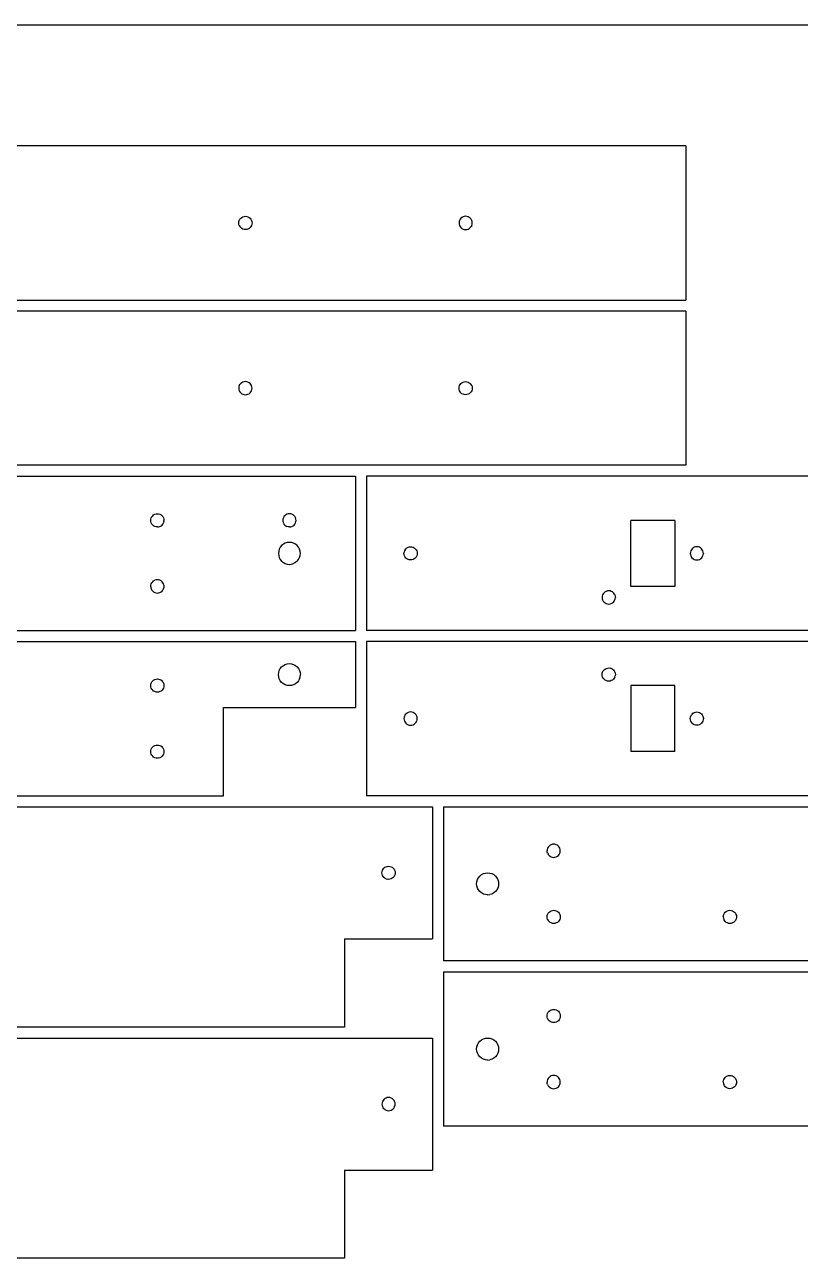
# Model space of a CAD drawing. Extents: x -122 to 122, y -61 to 61.
# Drawn here: x -3.5 to 31.7, y 5 to 61 of the extents above; entities that cross this region are included whole.
import ezdxf

# ---------------------------------------------------------------- set-up
doc = ezdxf.new("R2010")
doc.units = 0

msp = doc.modelspace()

# ---------------------------------------------------------------- linework, layer by layer
for p, q in [((-122, 61), (122, 61)), ((26.5, 55.5), (-33.5, 55.5)), ((26.5, 55.5), (26.5, 48.5)), ((6.206, 52.058), (6.223, 52.115)), ((6.223, 52.115), (6.251, 52.167)), ((6.251, 52.167), (6.288, 52.212)), ((6.288, 52.212), (6.333, 52.249)), ((6.333, 52.249), (6.385, 52.277)), ((6.385, 52.277), (6.441, 52.294)), ((6.441, 52.294), (6.5, 52.3)), ((6.5, 52.3), (6.559, 52.294)), ((6.559, 52.294), (6.615, 52.277)), ((6.615, 52.277), (6.667, 52.249)), ((6.667, 52.249), (6.712, 52.212)), ((6.712, 52.212), (6.749, 52.167)), ((6.749, 52.167), (6.777, 52.115)), ((6.777, 52.115), (6.794, 52.058)), ((16.223, 52.115), (16.206, 52.058)), ((16.251, 52.167), (16.223, 52.115)), ((16.288, 52.212), (16.251, 52.167)), ((16.333, 52.249), (16.288, 52.212)), ((16.385, 52.277), (16.333, 52.249)), ((16.441, 52.294), (16.385, 52.277)), ((16.5, 52.3), (16.441, 52.294)), ((16.559, 52.294), (16.5, 52.3)), ((16.615, 52.277), (16.559, 52.294)), ((16.667, 52.249), (16.615, 52.277)), ((16.712, 52.212), (16.667, 52.249)), ((16.749, 52.167), (16.712, 52.212)), ((16.777, 52.115), (16.749, 52.167)), ((16.794, 52.058), (16.777, 52.115)), ((6.2, 52), (6.206, 52.058)), ((6.206, 51.941), (6.2, 52)), ((6.223, 51.885), (6.206, 51.941)), ((6.223, 51.885), (6.251, 51.833)), ((6.251, 51.833), (6.288, 51.788)), ((6.333, 51.75), (6.288, 51.788)), ((6.385, 51.723), (6.333, 51.75)), ((6.441, 51.706), (6.385, 51.723)), ((6.5, 51.7), (6.441, 51.706)), ((6.559, 51.706), (6.5, 51.7)), ((6.615, 51.723), (6.559, 51.706)), ((6.667, 51.75), (6.615, 51.723)), ((6.712, 51.788), (6.667, 51.75)), ((6.749, 51.833), (6.712, 51.788)), ((6.777, 51.885), (6.749, 51.833)), ((6.794, 51.941), (6.777, 51.885)), ((6.794, 52.058), (6.8, 52)), ((6.8, 52), (6.794, 51.941)), ((16.206, 52.058), (16.2, 52)), ((16.2, 52), (16.206, 51.941)), ((16.206, 51.941), (16.223, 51.885)), ((16.223, 51.885), (16.251, 51.833)), ((16.251, 51.833), (16.288, 51.788)), ((16.288, 51.788), (16.333, 51.75)), ((16.333, 51.75), (16.385, 51.723)), ((16.385, 51.723), (16.441, 51.706)), ((16.441, 51.706), (16.5, 51.7)), ((16.5, 51.7), (16.559, 51.706)), ((16.559, 51.706), (16.615, 51.723)), ((16.615, 51.723), (16.667, 51.75)), ((16.667, 51.75), (16.712, 51.788)), ((16.749, 51.833), (16.712, 51.788)), ((16.777, 51.885), (16.749, 51.833)), ((16.777, 51.885), (16.794, 51.941)), ((16.8, 52), (16.794, 52.058)), ((16.794, 51.941), (16.8, 52)), ((-33.5, 48.5), (26.5, 48.5)), ((26.5, 48), (-33.5, 48)), ((26.5, 48), (26.5, 41)), ((6.206, 44.558), (6.2, 44.5)), ((6.2, 44.5), (6.206, 44.441)), ((6.223, 44.615), (6.206, 44.558)), ((6.206, 44.441), (6.223, 44.385)), ((6.223, 44.615), (6.251, 44.667)), ((6.223, 44.385), (6.251, 44.333)), ((6.251, 44.667), (6.288, 44.712)), ((6.251, 44.333), (6.288, 44.288)), ((6.333, 44.749), (6.288, 44.712)), ((6.288, 44.288), (6.333, 44.25)), ((6.385, 44.777), (6.333, 44.749)), ((6.333, 44.25), (6.385, 44.223)), ((6.441, 44.794), (6.385, 44.777)), ((6.5, 44.8), (6.441, 44.794)), ((6.559, 44.794), (6.5, 44.8)), ((6.615, 44.777), (6.559, 44.794)), ((6.667, 44.749), (6.615, 44.777)), ((6.615, 44.223), (6.667, 44.25)), ((6.712, 44.712), (6.667, 44.749)), ((6.667, 44.25), (6.712, 44.288)), ((6.749, 44.667), (6.712, 44.712)), ((6.712, 44.288), (6.749, 44.333)), ((6.777, 44.615), (6.749, 44.667)), ((6.749, 44.333), (6.777, 44.385)), ((6.794, 44.558), (6.777, 44.615)), ((6.777, 44.385), (6.794, 44.441)), ((6.8, 44.5), (6.794, 44.558)), ((6.794, 44.441), (6.8, 44.5)), ((16.2, 44.5), (16.206, 44.558)), ((16.206, 44.441), (16.2, 44.5)), ((16.206, 44.558), (16.223, 44.615)), ((16.223, 44.385), (16.206, 44.441)), ((16.223, 44.615), (16.251, 44.667)), ((16.251, 44.333), (16.223, 44.385)), ((16.251, 44.667), (16.288, 44.712)), ((16.288, 44.288), (16.251, 44.333)), ((16.288, 44.712), (16.333, 44.749)), ((16.333, 44.25), (16.288, 44.288)), ((16.333, 44.749), (16.385, 44.777)), ((16.385, 44.223), (16.333, 44.25)), ((16.385, 44.777), (16.441, 44.794)), ((16.441, 44.794), (16.5, 44.8)), ((16.5, 44.8), (16.559, 44.794)), ((16.559, 44.794), (16.615, 44.777)), ((16.615, 44.777), (16.667, 44.749)), ((16.667, 44.25), (16.615, 44.223)), ((16.667, 44.749), (16.712, 44.712)), ((16.712, 44.288), (16.667, 44.25)), ((16.749, 44.667), (16.712, 44.712)), ((16.749, 44.333), (16.712, 44.288)), ((16.777, 44.615), (16.749, 44.667)), ((16.777, 44.385), (16.749, 44.333)), ((16.777, 44.615), (16.794, 44.558)), ((16.794, 44.441), (16.777, 44.385)), ((16.794, 44.558), (16.8, 44.5)), ((16.8, 44.5), (16.794, 44.441)), ((6.385, 44.223), (6.441, 44.206)), ((6.441, 44.206), (6.5, 44.2)), ((6.5, 44.2), (6.559, 44.206)), ((6.559, 44.206), (6.615, 44.223)), ((16.441, 44.206), (16.385, 44.223)), ((16.5, 44.2), (16.441, 44.206)), ((16.559, 44.206), (16.5, 44.2)), ((16.615, 44.223), (16.559, 44.206)), ((26.5, 41), (-33.5, 41)), ((-38.5, 40.5), (11.5, 40.5)), ((11.5, 40.5), (11.5, 33.5)), ((12, 40.5), (12, 33.5)), ((92, 40.5), (12, 40.5)), ((2.223, 38.615), (2.251, 38.667)), ((2.251, 38.667), (2.288, 38.712)), ((2.288, 38.712), (2.333, 38.749)), ((2.333, 38.749), (2.385, 38.777)), ((2.385, 38.777), (2.441, 38.794)), ((2.441, 38.794), (2.5, 38.8)), ((2.5, 38.8), (2.559, 38.794)), ((2.559, 38.794), (2.615, 38.777)), ((2.615, 38.777), (2.667, 38.749)), ((2.667, 38.749), (2.712, 38.712)), ((2.712, 38.712), (2.749, 38.667)), ((2.749, 38.667), (2.777, 38.615)), ((8.251, 38.667), (8.223, 38.615)), ((8.288, 38.712), (8.251, 38.667)), ((8.333, 38.749), (8.288, 38.712)), ((8.385, 38.777), (8.333, 38.749)), ((8.441, 38.794), (8.385, 38.777)), ((8.5, 38.8), (8.441, 38.794)), ((8.559, 38.794), (8.5, 38.8)), ((8.615, 38.777), (8.559, 38.794)), ((8.667, 38.749), (8.615, 38.777)), ((8.712, 38.712), (8.667, 38.749)), ((8.749, 38.667), (8.712, 38.712)), ((8.749, 38.667), (8.777, 38.615)), ((2.2, 38.5), (2.206, 38.559)), ((2.206, 38.441), (2.2, 38.5)), ((2.206, 38.559), (2.223, 38.615)), ((2.223, 38.385), (2.206, 38.441)), ((2.251, 38.333), (2.223, 38.385)), ((2.288, 38.288), (2.251, 38.333)), ((2.333, 38.251), (2.288, 38.288)), ((2.385, 38.223), (2.333, 38.251)), ((2.441, 38.206), (2.385, 38.223)), ((2.5, 38.2), (2.441, 38.206)), ((2.5, 38.2), (2.559, 38.206)), ((2.559, 38.206), (2.615, 38.223)), ((2.615, 38.223), (2.667, 38.251)), ((2.667, 38.251), (2.712, 38.288)), ((2.712, 38.288), (2.749, 38.333)), ((2.749, 38.333), (2.777, 38.385)), ((2.777, 38.615), (2.794, 38.559)), ((2.794, 38.441), (2.777, 38.385)), ((2.794, 38.559), (2.8, 38.5)), ((2.794, 38.441), (2.8, 38.5)), ((8.206, 38.559), (8.2, 38.5)), ((8.2, 38.5), (8.206, 38.441)), ((8.223, 38.615), (8.206, 38.559)), ((8.206, 38.441), (8.223, 38.385)), ((8.223, 38.385), (8.251, 38.333)), ((8.251, 38.333), (8.288, 38.288)), ((8.288, 38.288), (8.333, 38.251)), ((8.333, 38.251), (8.385, 38.223)), ((8.441, 38.206), (8.385, 38.223)), ((8.5, 38.2), (8.441, 38.206)), ((8.5, 38.2), (8.559, 38.206)), ((8.559, 38.206), (8.615, 38.223)), ((8.615, 38.223), (8.667, 38.251)), ((8.667, 38.251), (8.712, 38.288)), ((8.712, 38.288), (8.749, 38.333)), ((8.749, 38.333), (8.777, 38.385)), ((8.794, 38.559), (8.777, 38.615)), ((8.777, 38.385), (8.794, 38.441)), ((8.8, 38.5), (8.794, 38.559)), ((8.794, 38.441), (8.8, 38.5)), ((24, 35.5), (24, 38.5)), ((26, 38.5), (24, 38.5)), ((26, 38.5), (26, 35.5)), ((8.01, 37.098), (8, 37)), ((8, 37), (8.01, 36.902)), ((8.038, 37.191), (8.01, 37.098)), ((8.084, 37.278), (8.038, 37.191)), ((8.146, 37.354), (8.084, 37.278)), ((8.222, 37.416), (8.146, 37.354)), ((8.309, 37.462), (8.222, 37.416)), ((8.402, 37.49), (8.309, 37.462)), ((8.5, 37.5), (8.402, 37.49)), ((8.598, 37.49), (8.5, 37.5)), ((8.691, 37.462), (8.598, 37.49)), ((8.778, 37.416), (8.691, 37.462)), ((8.854, 37.354), (8.778, 37.416)), ((8.916, 37.278), (8.854, 37.354)), ((8.962, 37.191), (8.916, 37.278)), ((8.99, 37.098), (8.962, 37.191)), ((9, 37), (8.99, 37.098)), ((8.99, 36.902), (9, 37)), ((13.7, 37), (13.706, 37.059)), ((13.706, 36.942), (13.7, 37)), ((13.723, 37.115), (13.706, 37.059)), ((13.751, 37.167), (13.723, 37.115)), ((13.751, 37.167), (13.788, 37.212)), ((13.788, 37.212), (13.833, 37.25)), ((13.833, 37.25), (13.885, 37.277)), ((13.885, 37.277), (13.941, 37.294)), ((13.941, 37.294), (14, 37.3)), ((14, 37.3), (14.059, 37.294)), ((14.059, 37.294), (14.115, 37.277)), ((14.115, 37.277), (14.167, 37.25)), ((14.167, 37.25), (14.212, 37.212)), ((14.212, 37.212), (14.249, 37.167)), ((14.249, 37.167), (14.277, 37.115)), ((14.277, 37.115), (14.294, 37.059)), ((14.294, 37.059), (14.3, 37)), ((14.3, 37), (14.294, 36.942)), ((26.706, 37.059), (26.7, 37)), ((26.7, 37), (26.706, 36.942)), ((26.723, 37.115), (26.706, 37.059)), ((26.751, 37.167), (26.723, 37.115)), ((26.788, 37.212), (26.751, 37.167)), ((26.833, 37.25), (26.788, 37.212)), ((26.885, 37.277), (26.833, 37.25)), ((26.941, 37.294), (26.885, 37.277)), ((27, 37.3), (26.941, 37.294)), ((27.059, 37.294), (27, 37.3)), ((27.115, 37.277), (27.059, 37.294)), ((27.167, 37.25), (27.115, 37.277)), ((27.212, 37.212), (27.167, 37.25)), ((27.249, 37.167), (27.212, 37.212)), ((27.277, 37.115), (27.249, 37.167)), ((27.294, 37.059), (27.277, 37.115)), ((27.3, 37), (27.294, 37.059)), ((27.294, 36.942), (27.298, 36.983)), ((27.3, 37), (27.298, 36.983)), ((8.01, 36.902), (8.038, 36.809)), ((8.038, 36.809), (8.084, 36.722)), ((8.084, 36.722), (8.146, 36.646)), ((8.146, 36.646), (8.222, 36.584)), ((8.222, 36.584), (8.309, 36.538)), ((8.309, 36.538), (8.402, 36.51)), ((8.402, 36.51), (8.5, 36.5)), ((8.5, 36.5), (8.598, 36.51)), ((8.598, 36.51), (8.691, 36.538)), ((8.778, 36.584), (8.691, 36.538)), ((8.854, 36.646), (8.778, 36.584)), ((8.854, 36.646), (8.916, 36.722)), ((8.916, 36.722), (8.962, 36.809)), ((8.962, 36.809), (8.99, 36.902)), ((13.723, 36.885), (13.706, 36.942)), ((13.751, 36.833), (13.723, 36.885)), ((13.788, 36.788), (13.751, 36.833)), ((13.833, 36.751), (13.788, 36.788)), ((13.885, 36.723), (13.833, 36.751)), ((13.941, 36.706), (13.885, 36.723)), ((14, 36.7), (13.941, 36.706)), ((14.059, 36.706), (14, 36.7)), ((14.115, 36.723), (14.059, 36.706)), ((14.167, 36.751), (14.115, 36.723)), ((14.212, 36.788), (14.167, 36.751)), ((14.249, 36.833), (14.212, 36.788)), ((14.277, 36.885), (14.249, 36.833)), ((14.294, 36.942), (14.277, 36.885)), ((26.706, 36.942), (26.723, 36.885)), ((26.723, 36.885), (26.751, 36.833)), ((26.788, 36.788), (26.751, 36.833)), ((26.833, 36.751), (26.788, 36.788)), ((26.833, 36.751), (26.885, 36.723)), ((26.885, 36.723), (26.941, 36.706)), ((26.941, 36.706), (27, 36.7)), ((27, 36.7), (27.059, 36.706)), ((27.059, 36.706), (27.115, 36.723)), ((27.115, 36.723), (27.167, 36.751)), ((27.167, 36.751), (27.212, 36.788)), ((27.212, 36.788), (27.249, 36.833)), ((27.249, 36.833), (27.277, 36.885)), ((27.277, 36.885), (27.294, 36.942)), ((2.2, 35.5), (2.206, 35.559)), ((2.201, 35.488), (2.2, 35.5)), ((2.201, 35.488), (2.206, 35.441)), ((2.206, 35.559), (2.223, 35.615)), ((2.206, 35.441), (2.223, 35.385)), ((2.223, 35.615), (2.251, 35.667)), ((2.223, 35.385), (2.251, 35.333)), ((2.251, 35.667), (2.288, 35.712)), ((2.251, 35.333), (2.288, 35.288)), ((2.288, 35.712), (2.333, 35.749)), ((2.288, 35.288), (2.333, 35.251)), ((2.333, 35.749), (2.385, 35.777)), ((2.441, 35.794), (2.385, 35.777)), ((2.5, 35.8), (2.441, 35.794)), ((2.559, 35.794), (2.5, 35.8)), ((2.615, 35.777), (2.559, 35.794)), ((2.667, 35.749), (2.615, 35.777)), ((2.712, 35.712), (2.667, 35.749)), ((2.667, 35.251), (2.712, 35.288)), ((2.749, 35.667), (2.712, 35.712)), ((2.712, 35.288), (2.749, 35.333)), ((2.777, 35.615), (2.749, 35.667)), ((2.749, 35.333), (2.777, 35.385)), ((2.794, 35.559), (2.777, 35.615)), ((2.777, 35.385), (2.794, 35.441)), ((2.794, 35.559), (2.8, 35.5)), ((2.8, 35.5), (2.794, 35.441)), ((22.941, 35.294), (22.885, 35.277)), ((23, 35.3), (22.941, 35.294)), ((23.059, 35.294), (23, 35.3)), ((23.115, 35.277), (23.059, 35.294)), ((26, 35.5), (24, 35.5)), ((2.333, 35.251), (2.385, 35.223)), ((2.385, 35.223), (2.441, 35.206)), ((2.441, 35.206), (2.5, 35.2)), ((2.5, 35.2), (2.559, 35.206)), ((2.559, 35.206), (2.615, 35.223)), ((2.615, 35.223), (2.667, 35.251)), ((22.706, 35.059), (22.7, 35)), ((22.7, 35), (22.706, 34.942)), ((22.723, 35.115), (22.706, 35.059)), ((22.706, 34.942), (22.723, 34.885)), ((22.751, 35.167), (22.723, 35.115)), ((22.723, 34.885), (22.751, 34.833)), ((22.788, 35.212), (22.751, 35.167)), ((22.751, 34.833), (22.788, 34.788)), ((22.833, 35.25), (22.788, 35.212)), ((22.788, 34.788), (22.833, 34.751)), ((22.885, 35.277), (22.833, 35.25)), ((22.833, 34.751), (22.885, 34.723)), ((22.885, 34.723), (22.941, 34.706)), ((23.059, 34.706), (23.115, 34.723)), ((23.167, 35.25), (23.115, 35.277)), ((23.115, 34.723), (23.167, 34.751)), ((23.212, 35.212), (23.167, 35.25)), ((23.167, 34.751), (23.212, 34.788)), ((23.249, 35.167), (23.212, 35.212)), ((23.212, 34.788), (23.249, 34.833)), ((23.277, 35.115), (23.249, 35.167)), ((23.249, 34.833), (23.277, 34.885)), ((23.277, 35.115), (23.294, 35.059)), ((23.277, 34.885), (23.294, 34.942)), ((23.294, 35.059), (23.3, 35)), ((23.294, 34.942), (23.3, 35)), ((22.941, 34.706), (23, 34.7)), ((23, 34.7), (23.059, 34.706)), ((-38.5, 33.5), (11.5, 33.5)), ((92, 33.5), (12, 33.5)), ((-38.5, 33), (11.5, 33)), ((11.5, 33), (11.5, 30)), ((92, 33), (12, 33)), ((12, 33), (12, 26)), ((8.222, 31.916), (8.309, 31.962)), ((8.309, 31.962), (8.402, 31.99)), ((8.402, 31.99), (8.5, 32)), ((8.5, 32), (8.598, 31.99)), ((8.598, 31.99), (8.691, 31.962)), ((8.691, 31.962), (8.778, 31.916)), ((8, 31.5), (8.01, 31.598)), ((8.01, 31.402), (8, 31.5)), ((8.01, 31.598), (8.038, 31.691)), ((8.038, 31.309), (8.01, 31.402)), ((8.038, 31.691), (8.084, 31.778)), ((8.084, 31.778), (8.146, 31.854)), ((8.146, 31.854), (8.222, 31.916)), ((8.778, 31.916), (8.854, 31.854)), ((8.854, 31.854), (8.916, 31.778)), ((8.916, 31.778), (8.962, 31.691)), ((8.962, 31.691), (8.99, 31.598)), ((8.962, 31.309), (8.99, 31.402)), ((8.99, 31.598), (9, 31.5)), ((8.99, 31.402), (9, 31.5)), ((22.7, 31.5), (22.706, 31.559)), ((22.706, 31.442), (22.7, 31.5)), ((22.706, 31.559), (22.723, 31.615)), ((22.723, 31.385), (22.706, 31.442)), ((22.723, 31.615), (22.751, 31.667)), ((22.751, 31.333), (22.723, 31.385)), ((22.751, 31.667), (22.788, 31.712)), ((22.788, 31.712), (22.833, 31.75)), ((22.833, 31.75), (22.885, 31.777)), ((22.885, 31.777), (22.941, 31.794)), ((22.941, 31.794), (23, 31.8)), ((23, 31.8), (23.059, 31.794)), ((23.115, 31.777), (23.059, 31.794)), ((23.167, 31.75), (23.115, 31.777)), ((23.167, 31.75), (23.212, 31.712)), ((23.212, 31.712), (23.249, 31.667)), ((23.249, 31.667), (23.277, 31.615)), ((23.277, 31.385), (23.249, 31.333)), ((23.277, 31.615), (23.294, 31.559)), ((23.277, 31.385), (23.294, 31.442)), ((23.294, 31.559), (23.3, 31.5)), ((23.3, 31.5), (23.294, 31.442)), ((2.2, 31), (2.206, 31.058)), ((2.201, 30.988), (2.2, 31)), ((2.206, 30.941), (2.201, 30.988)), ((2.206, 31.058), (2.223, 31.115)), ((2.223, 30.885), (2.206, 30.941)), ((2.223, 31.115), (2.251, 31.167)), ((2.251, 30.833), (2.223, 30.885)), ((2.251, 31.167), (2.288, 31.212)), ((2.288, 30.788), (2.251, 30.833)), ((2.288, 31.212), (2.333, 31.249)), ((2.333, 31.249), (2.385, 31.277)), ((2.385, 31.277), (2.441, 31.294)), ((2.441, 31.294), (2.5, 31.3)), ((2.5, 31.3), (2.559, 31.294)), ((2.559, 31.294), (2.615, 31.277)), ((2.615, 31.277), (2.667, 31.249)), ((2.712, 31.212), (2.667, 31.249)), ((2.749, 31.167), (2.712, 31.212)), ((2.749, 30.833), (2.712, 30.788)), ((2.749, 31.167), (2.777, 31.115)), ((2.777, 30.885), (2.749, 30.833)), ((2.777, 31.115), (2.794, 31.058)), ((2.794, 30.941), (2.777, 30.885)), ((2.794, 31.058), (2.8, 31)), ((2.8, 31), (2.794, 30.941)), ((8.084, 31.222), (8.038, 31.309)), ((8.146, 31.146), (8.084, 31.222)), ((8.222, 31.084), (8.146, 31.146)), ((8.309, 31.038), (8.222, 31.084)), ((8.402, 31.01), (8.309, 31.038)), ((8.5, 31), (8.402, 31.01)), ((8.598, 31.01), (8.5, 31)), ((8.691, 31.038), (8.598, 31.01)), ((8.778, 31.084), (8.691, 31.038)), ((8.854, 31.146), (8.778, 31.084)), ((8.916, 31.222), (8.854, 31.146)), ((8.962, 31.309), (8.916, 31.222)), ((22.788, 31.288), (22.751, 31.333)), ((22.833, 31.251), (22.788, 31.288)), ((22.885, 31.223), (22.833, 31.251)), ((22.941, 31.206), (22.885, 31.223)), ((23, 31.2), (22.941, 31.206)), ((23.059, 31.206), (23, 31.2)), ((23.115, 31.223), (23.059, 31.206)), ((23.167, 31.251), (23.115, 31.223)), ((23.212, 31.288), (23.167, 31.251)), ((23.249, 31.333), (23.212, 31.288)), ((26, 31), (24, 31)), ((24, 31), (24, 28)), ((26, 28), (26, 31)), ((2.333, 30.751), (2.288, 30.788)), ((2.385, 30.723), (2.333, 30.751)), ((2.441, 30.706), (2.385, 30.723)), ((2.5, 30.7), (2.441, 30.706)), ((2.559, 30.706), (2.5, 30.7)), ((2.615, 30.723), (2.559, 30.706)), ((2.667, 30.751), (2.615, 30.723)), ((2.712, 30.788), (2.667, 30.751)), ((5.5, 30), (11.5, 30)), ((5.5, 26), (5.5, 30)), ((13.751, 29.667), (13.788, 29.712)), ((13.788, 29.712), (13.833, 29.749)), ((13.885, 29.777), (13.833, 29.749)), ((13.941, 29.794), (13.885, 29.777)), ((14, 29.8), (13.941, 29.794)), ((14.059, 29.794), (14, 29.8)), ((14.115, 29.777), (14.059, 29.794)), ((14.167, 29.749), (14.115, 29.777)), ((14.212, 29.712), (14.167, 29.749)), ((14.249, 29.667), (14.212, 29.712)), ((26.788, 29.712), (26.751, 29.667)), ((26.833, 29.749), (26.788, 29.712)), ((26.833, 29.749), (26.885, 29.777)), ((26.885, 29.777), (26.941, 29.794)), ((26.941, 29.794), (27, 29.8)), ((27, 29.8), (27.059, 29.794)), ((27.059, 29.794), (27.115, 29.777)), ((27.115, 29.777), (27.167, 29.749)), ((27.167, 29.749), (27.212, 29.712)), ((27.212, 29.712), (27.249, 29.667)), ((13.706, 29.559), (13.7, 29.5)), ((13.7, 29.5), (13.706, 29.442)), ((13.723, 29.615), (13.706, 29.559)), ((13.706, 29.442), (13.723, 29.385)), ((13.751, 29.667), (13.723, 29.615)), ((13.723, 29.385), (13.751, 29.333)), ((13.751, 29.333), (13.788, 29.288)), ((13.788, 29.288), (13.833, 29.251)), ((13.833, 29.251), (13.885, 29.223)), ((13.885, 29.223), (13.941, 29.206)), ((13.941, 29.206), (14, 29.2)), ((14, 29.2), (14.059, 29.206)), ((14.059, 29.206), (14.115, 29.223)), ((14.115, 29.223), (14.167, 29.251)), ((14.167, 29.251), (14.212, 29.288)), ((14.212, 29.288), (14.249, 29.333)), ((14.277, 29.615), (14.249, 29.667)), ((14.249, 29.333), (14.277, 29.385)), ((14.294, 29.559), (14.277, 29.615)), ((14.277, 29.385), (14.294, 29.442)), ((14.3, 29.5), (14.294, 29.559)), ((14.294, 29.442), (14.3, 29.5)), ((26.7, 29.5), (26.706, 29.559)), ((26.706, 29.442), (26.7, 29.5)), ((26.706, 29.559), (26.723, 29.615)), ((26.723, 29.385), (26.706, 29.442)), ((26.723, 29.615), (26.751, 29.667)), ((26.751, 29.333), (26.723, 29.385)), ((26.788, 29.288), (26.751, 29.333)), ((26.833, 29.251), (26.788, 29.288)), ((26.885, 29.223), (26.833, 29.251)), ((26.941, 29.206), (26.885, 29.223)), ((27, 29.2), (26.941, 29.206)), ((27.059, 29.206), (27, 29.2)), ((27.115, 29.223), (27.059, 29.206)), ((27.167, 29.251), (27.115, 29.223)), ((27.212, 29.288), (27.167, 29.251)), ((27.249, 29.333), (27.212, 29.288)), ((27.249, 29.667), (27.277, 29.615)), ((27.277, 29.385), (27.249, 29.333)), ((27.277, 29.615), (27.294, 29.559)), ((27.294, 29.442), (27.277, 29.385)), ((27.294, 29.559), (27.298, 29.518)), ((27.3, 29.5), (27.294, 29.442)), ((27.3, 29.5), (27.298, 29.518)), ((2.2, 28), (2.206, 28.058)), ((2.206, 28.058), (2.223, 28.115)), ((2.223, 28.115), (2.251, 28.167)), ((2.251, 28.167), (2.288, 28.212)), ((2.288, 28.212), (2.333, 28.249)), ((2.333, 28.249), (2.385, 28.277)), ((2.385, 28.277), (2.441, 28.294)), ((2.441, 28.294), (2.5, 28.3)), ((2.5, 28.3), (2.559, 28.294)), ((2.559, 28.294), (2.615, 28.277)), ((2.615, 28.277), (2.667, 28.249)), ((2.712, 28.212), (2.667, 28.249)), ((2.749, 28.167), (2.712, 28.212)), ((2.749, 28.167), (2.777, 28.115)), ((2.777, 28.115), (2.794, 28.058)), ((2.794, 28.058), (2.8, 28)), ((26, 28), (24, 28)), ((2.201, 27.988), (2.2, 28)), ((2.206, 27.941), (2.201, 27.988)), ((2.223, 27.885), (2.206, 27.941)), ((2.251, 27.833), (2.223, 27.885)), ((2.288, 27.788), (2.251, 27.833)), ((2.333, 27.751), (2.288, 27.788)), ((2.385, 27.723), (2.333, 27.751)), ((2.441, 27.706), (2.385, 27.723)), ((2.5, 27.7), (2.441, 27.706)), ((2.559, 27.706), (2.5, 27.7)), ((2.615, 27.723), (2.559, 27.706)), ((2.667, 27.751), (2.615, 27.723)), ((2.712, 27.788), (2.667, 27.751)), ((2.749, 27.833), (2.712, 27.788)), ((2.777, 27.885), (2.749, 27.833)), ((2.794, 27.941), (2.777, 27.885)), ((2.8, 28), (2.794, 27.941)), ((-38.5, 26), (5.5, 26)), ((92, 26), (12, 26)), ((-119, 25.5), (15, 25.5)), ((15, 25.5), (15, 19.5)), ((15.5, 25.5), (59.5, 25.5)), ((15.5, 25.5), (15.5, 18.5)), ((20.206, 23.558), (20.2, 23.5)), ((20.223, 23.615), (20.206, 23.558)), ((20.251, 23.667), (20.223, 23.615)), ((20.288, 23.712), (20.251, 23.667)), ((20.333, 23.749), (20.288, 23.712)), ((20.385, 23.777), (20.333, 23.749)), ((20.441, 23.794), (20.385, 23.777)), ((20.5, 23.8), (20.441, 23.794)), ((20.558, 23.794), (20.5, 23.8)), ((20.615, 23.777), (20.558, 23.794)), ((20.667, 23.749), (20.615, 23.777)), ((20.712, 23.712), (20.667, 23.749)), ((20.749, 23.667), (20.712, 23.712)), ((20.777, 23.615), (20.749, 23.667)), ((20.794, 23.558), (20.777, 23.615)), ((20.8, 23.5), (20.794, 23.558)), ((20.206, 23.441), (20.2, 23.5)), ((20.223, 23.385), (20.206, 23.441)), ((20.223, 23.385), (20.245, 23.344)), ((20.245, 23.344), (20.251, 23.333)), ((20.251, 23.333), (20.288, 23.288)), ((20.288, 23.288), (20.333, 23.251)), ((20.333, 23.251), (20.385, 23.223)), ((20.385, 23.223), (20.441, 23.206)), ((20.441, 23.206), (20.5, 23.2)), ((20.5, 23.2), (20.558, 23.206)), ((20.558, 23.206), (20.615, 23.223)), ((20.615, 23.223), (20.667, 23.251)), ((20.667, 23.251), (20.712, 23.288)), ((20.712, 23.288), (20.749, 23.333)), ((20.749, 23.333), (20.777, 23.385)), ((20.777, 23.385), (20.794, 23.441)), ((20.794, 23.441), (20.799, 23.488)), ((20.799, 23.488), (20.8, 23.5)), ((12.7, 22.5), (12.706, 22.559)), ((12.706, 22.441), (12.7, 22.5)), ((12.706, 22.559), (12.723, 22.615)), ((12.723, 22.385), (12.706, 22.441)), ((12.723, 22.615), (12.75, 22.667)), ((12.75, 22.667), (12.788, 22.712)), ((12.788, 22.712), (12.833, 22.749)), ((12.833, 22.749), (12.885, 22.777)), ((12.885, 22.777), (12.941, 22.794)), ((12.941, 22.794), (13, 22.8)), ((13, 22.8), (13.058, 22.794)), ((13.058, 22.794), (13.115, 22.777)), ((13.115, 22.777), (13.167, 22.749)), ((13.167, 22.749), (13.212, 22.712)), ((13.212, 22.712), (13.249, 22.667)), ((13.249, 22.667), (13.277, 22.615)), ((13.277, 22.615), (13.294, 22.559)), ((13.294, 22.441), (13.277, 22.385)), ((13.294, 22.559), (13.3, 22.5)), ((13.3, 22.5), (13.294, 22.441)), ((17.146, 22.353), (17.222, 22.416)), ((17.222, 22.416), (17.309, 22.462)), ((17.309, 22.462), (17.402, 22.49)), ((17.402, 22.49), (17.5, 22.5)), ((17.5, 22.5), (17.597, 22.49)), ((17.597, 22.49), (17.691, 22.462)), ((17.691, 22.462), (17.778, 22.416)), ((17.778, 22.416), (17.854, 22.353)), ((12.75, 22.333), (12.723, 22.385)), ((12.788, 22.288), (12.75, 22.333)), ((12.833, 22.251), (12.788, 22.288)), ((12.833, 22.251), (12.885, 22.223)), ((12.885, 22.223), (12.941, 22.206)), ((13, 22.2), (12.941, 22.206)), ((13.058, 22.206), (13, 22.2)), ((13.115, 22.223), (13.058, 22.206)), ((13.167, 22.251), (13.115, 22.223)), ((13.212, 22.288), (13.167, 22.251)), ((13.249, 22.333), (13.212, 22.288)), ((13.277, 22.385), (13.249, 22.333)), ((17, 22), (17.01, 22.097)), ((17.01, 21.902), (17, 22)), ((17.01, 22.097), (17.038, 22.191)), ((17.038, 21.809), (17.01, 21.902)), ((17.038, 22.191), (17.084, 22.278)), ((17.084, 22.278), (17.146, 22.353)), ((17.854, 22.353), (17.916, 22.278)), ((17.916, 22.278), (17.923, 22.263)), ((17.923, 22.263), (17.962, 22.191)), ((17.962, 22.191), (17.99, 22.097)), ((17.99, 21.902), (17.962, 21.809)), ((17.99, 22.097), (18, 22)), ((18, 22), (17.99, 21.902)), ((17.084, 21.722), (17.038, 21.809)), ((17.146, 21.646), (17.084, 21.722)), ((17.222, 21.584), (17.146, 21.646)), ((17.309, 21.538), (17.222, 21.584)), ((17.402, 21.51), (17.309, 21.538)), ((17.499, 21.5), (17.402, 21.51)), ((17.5, 21.5), (17.499, 21.5)), ((17.5, 21.5), (17.501, 21.5)), ((17.501, 21.5), (17.597, 21.51)), ((17.691, 21.538), (17.597, 21.51)), ((17.778, 21.584), (17.691, 21.538)), ((17.854, 21.646), (17.778, 21.584)), ((17.916, 21.722), (17.854, 21.646)), ((17.962, 21.809), (17.916, 21.722)), ((20.288, 20.712), (20.333, 20.749)), ((20.333, 20.749), (20.385, 20.777)), ((20.385, 20.777), (20.441, 20.794)), ((20.441, 20.794), (20.5, 20.8)), ((20.5, 20.8), (20.558, 20.794)), ((20.558, 20.794), (20.615, 20.777)), ((20.615, 20.777), (20.667, 20.749)), ((20.667, 20.749), (20.712, 20.712)), ((28.288, 20.712), (28.333, 20.749)), ((28.333, 20.749), (28.385, 20.777)), ((28.385, 20.777), (28.441, 20.794)), ((28.441, 20.794), (28.5, 20.8)), ((28.5, 20.8), (28.558, 20.794)), ((28.558, 20.794), (28.615, 20.777)), ((28.615, 20.777), (28.667, 20.749)), ((28.667, 20.749), (28.712, 20.712)), ((20.2, 20.5), (20.206, 20.558)), ((20.206, 20.441), (20.2, 20.5)), ((20.206, 20.558), (20.223, 20.615)), ((20.223, 20.385), (20.206, 20.441)), ((20.223, 20.615), (20.251, 20.667)), ((20.223, 20.385), (20.251, 20.333)), ((20.251, 20.667), (20.288, 20.712)), ((20.251, 20.333), (20.288, 20.288)), ((20.333, 20.251), (20.288, 20.288)), ((20.385, 20.223), (20.333, 20.251)), ((20.441, 20.206), (20.385, 20.223)), ((20.5, 20.2), (20.441, 20.206)), ((20.558, 20.206), (20.5, 20.2)), ((20.615, 20.223), (20.558, 20.206)), ((20.667, 20.251), (20.615, 20.223)), ((20.712, 20.288), (20.667, 20.251)), ((20.712, 20.712), (20.749, 20.667)), ((20.749, 20.333), (20.712, 20.288)), ((20.749, 20.667), (20.777, 20.615)), ((20.777, 20.385), (20.749, 20.333)), ((20.777, 20.615), (20.794, 20.558)), ((20.794, 20.441), (20.777, 20.385)), ((20.794, 20.558), (20.8, 20.5)), ((20.799, 20.488), (20.794, 20.441)), ((20.8, 20.5), (20.799, 20.488)), ((28.201, 20.512), (28.2, 20.5)), ((28.2, 20.5), (28.206, 20.441)), ((28.201, 20.512), (28.206, 20.558)), ((28.206, 20.558), (28.223, 20.615)), ((28.206, 20.441), (28.223, 20.385)), ((28.223, 20.615), (28.251, 20.667)), ((28.251, 20.333), (28.223, 20.385)), ((28.251, 20.667), (28.288, 20.712)), ((28.288, 20.288), (28.251, 20.333)), ((28.333, 20.251), (28.288, 20.288)), ((28.385, 20.223), (28.333, 20.251)), ((28.441, 20.206), (28.385, 20.223)), ((28.5, 20.2), (28.441, 20.206)), ((28.558, 20.206), (28.5, 20.2)), ((28.615, 20.223), (28.558, 20.206)), ((28.667, 20.251), (28.615, 20.223)), ((28.712, 20.288), (28.667, 20.251)), ((28.712, 20.712), (28.749, 20.667)), ((28.749, 20.333), (28.712, 20.288)), ((28.749, 20.667), (28.777, 20.615)), ((28.777, 20.385), (28.749, 20.333)), ((28.777, 20.615), (28.794, 20.558)), ((28.794, 20.441), (28.777, 20.385)), ((28.794, 20.558), (28.8, 20.5)), ((28.8, 20.5), (28.794, 20.441)), ((11, 19.5), (11, 15.5)), ((11, 19.5), (15, 19.5)), ((65.5, 18.5), (15.5, 18.5)), ((15.5, 18), (15.5, 11)), ((15.5, 18), (59.5, 18)), ((20.288, 16.212), (20.333, 16.249)), ((20.333, 16.249), (20.385, 16.277)), ((20.385, 16.277), (20.441, 16.294)), ((20.441, 16.294), (20.5, 16.3)), ((20.5, 16.3), (20.558, 16.294)), ((20.558, 16.294), (20.615, 16.277)), ((20.615, 16.277), (20.667, 16.249)), ((20.667, 16.249), (20.712, 16.212)), ((20.2, 16), (20.206, 16.058)), ((20.206, 15.941), (20.2, 16)), ((20.206, 16.058), (20.223, 16.115)), ((20.223, 15.885), (20.206, 15.941)), ((20.223, 16.115), (20.251, 16.167)), ((20.223, 15.885), (20.239, 15.854)), ((20.251, 15.833), (20.239, 15.854)), ((20.251, 16.167), (20.288, 16.212)), ((20.288, 15.788), (20.251, 15.833)), ((20.333, 15.751), (20.288, 15.788)), ((20.385, 15.723), (20.333, 15.751)), ((20.441, 15.706), (20.385, 15.723)), ((20.5, 15.7), (20.441, 15.706)), ((20.558, 15.706), (20.5, 15.7)), ((20.615, 15.723), (20.558, 15.706)), ((20.667, 15.751), (20.615, 15.723)), ((20.712, 15.788), (20.667, 15.751)), ((20.712, 16.212), (20.749, 16.167)), ((20.749, 15.833), (20.712, 15.788)), ((20.749, 16.167), (20.777, 16.115)), ((20.777, 15.885), (20.749, 15.833)), ((20.777, 16.115), (20.794, 16.058)), ((20.794, 15.941), (20.777, 15.885)), ((20.794, 16.058), (20.8, 16)), ((20.798, 15.977), (20.794, 15.941)), ((20.8, 16), (20.798, 15.977)), ((11, 15.5), (-22, 15.5)), ((-119, 15), (15, 15)), ((15, 15), (15, 9)), ((17, 14.5), (17.01, 14.597)), ((17.01, 14.597), (17.038, 14.691)), ((17.038, 14.691), (17.084, 14.778)), ((17.084, 14.778), (17.146, 14.853)), ((17.146, 14.853), (17.222, 14.916)), ((17.222, 14.916), (17.309, 14.962)), ((17.309, 14.962), (17.402, 14.99)), ((17.402, 14.99), (17.5, 15)), ((17.5, 15), (17.597, 14.99)), ((17.597, 14.99), (17.691, 14.962)), ((17.691, 14.962), (17.778, 14.916)), ((17.778, 14.916), (17.854, 14.853)), ((17.854, 14.853), (17.916, 14.778)), ((17.916, 14.778), (17.954, 14.706)), ((17.962, 14.691), (17.954, 14.706)), ((17.962, 14.691), (17.99, 14.597)), ((17.99, 14.597), (18, 14.5)), ((17.01, 14.402), (17, 14.5)), ((17.038, 14.309), (17.01, 14.402)), ((17.084, 14.222), (17.038, 14.309)), ((17.146, 14.146), (17.084, 14.222)), ((17.222, 14.084), (17.146, 14.146)), ((17.309, 14.038), (17.222, 14.084)), ((17.402, 14.01), (17.309, 14.038)), ((17.499, 14), (17.402, 14.01)), ((17.499, 14), (17.5, 14)), ((17.501, 14), (17.5, 14)), ((17.501, 14), (17.597, 14.01)), ((17.691, 14.038), (17.597, 14.01)), ((17.778, 14.084), (17.691, 14.038)), ((17.854, 14.146), (17.778, 14.084)), ((17.916, 14.222), (17.854, 14.146)), ((17.962, 14.309), (17.916, 14.222)), ((17.99, 14.402), (17.962, 14.309)), ((18, 14.5), (17.99, 14.402)), ((20.206, 13.058), (20.2, 13)), ((20.206, 12.941), (20.2, 13)), ((20.223, 13.115), (20.206, 13.058)), ((20.223, 12.885), (20.206, 12.941)), ((20.251, 13.167), (20.223, 13.115)), ((20.223, 12.885), (20.251, 12.833)), ((20.288, 13.212), (20.251, 13.167)), ((20.333, 13.249), (20.288, 13.212)), ((20.385, 13.277), (20.333, 13.249)), ((20.441, 13.294), (20.385, 13.277)), ((20.5, 13.3), (20.441, 13.294)), ((20.558, 13.294), (20.5, 13.3)), ((20.615, 13.277), (20.558, 13.294)), ((20.667, 13.249), (20.615, 13.277)), ((20.712, 13.212), (20.667, 13.249)), ((20.749, 13.167), (20.712, 13.212)), ((20.777, 13.115), (20.749, 13.167)), ((20.749, 12.833), (20.777, 12.885)), ((20.794, 13.058), (20.777, 13.115)), ((20.777, 12.885), (20.794, 12.941)), ((20.8, 13), (20.794, 13.058)), ((20.794, 12.941), (20.798, 12.977)), ((20.798, 12.977), (20.8, 13)), ((28.2, 13), (28.202, 13.023)), ((28.2, 13), (28.206, 12.941)), ((28.202, 13.023), (28.206, 13.058)), ((28.206, 13.058), (28.223, 13.115)), ((28.206, 12.941), (28.223, 12.885)), ((28.223, 13.115), (28.251, 13.167)), ((28.251, 12.833), (28.223, 12.885)), ((28.251, 13.167), (28.288, 13.212)), ((28.288, 13.212), (28.333, 13.249)), ((28.333, 13.249), (28.385, 13.277)), ((28.385, 13.277), (28.441, 13.294)), ((28.441, 13.294), (28.5, 13.3)), ((28.5, 13.3), (28.558, 13.294)), ((28.558, 13.294), (28.615, 13.277)), ((28.615, 13.277), (28.667, 13.249)), ((28.667, 13.249), (28.712, 13.212)), ((28.712, 13.212), (28.749, 13.167)), ((28.749, 13.167), (28.777, 13.115)), ((28.777, 12.885), (28.749, 12.833)), ((28.777, 13.115), (28.794, 13.058)), ((28.794, 12.941), (28.777, 12.885)), ((28.794, 13.058), (28.8, 13)), ((28.8, 13), (28.794, 12.941)), ((20.251, 12.833), (20.288, 12.788)), ((20.288, 12.788), (20.333, 12.751)), ((20.333, 12.751), (20.385, 12.723)), ((20.385, 12.723), (20.441, 12.706)), ((20.441, 12.706), (20.5, 12.7)), ((20.5, 12.7), (20.558, 12.706)), ((20.558, 12.706), (20.615, 12.723)), ((20.615, 12.723), (20.667, 12.751)), ((20.667, 12.751), (20.712, 12.788)), ((20.712, 12.788), (20.749, 12.833)), ((28.288, 12.788), (28.251, 12.833)), ((28.333, 12.751), (28.288, 12.788)), ((28.385, 12.723), (28.333, 12.751)), ((28.441, 12.706), (28.385, 12.723)), ((28.5, 12.7), (28.441, 12.706)), ((28.558, 12.706), (28.5, 12.7)), ((28.615, 12.723), (28.558, 12.706)), ((28.667, 12.751), (28.615, 12.723)), ((28.712, 12.788), (28.667, 12.751)), ((28.749, 12.833), (28.712, 12.788)), ((12.706, 12.059), (12.7, 12)), ((12.7, 12), (12.706, 11.941)), ((12.723, 12.115), (12.706, 12.059)), ((12.706, 11.941), (12.723, 11.885)), ((12.75, 12.167), (12.723, 12.115)), ((12.723, 11.885), (12.75, 11.833)), ((12.788, 12.212), (12.75, 12.167)), ((12.788, 11.788), (12.75, 11.833)), ((12.833, 12.249), (12.788, 12.212)), ((12.833, 11.751), (12.788, 11.788)), ((12.885, 12.277), (12.833, 12.249)), ((12.941, 12.294), (12.885, 12.277)), ((13, 12.3), (12.941, 12.294)), ((13.058, 12.294), (13, 12.3)), ((13.115, 12.277), (13.058, 12.294)), ((13.167, 12.249), (13.115, 12.277)), ((13.212, 12.212), (13.167, 12.249)), ((13.167, 11.751), (13.212, 11.788)), ((13.249, 12.167), (13.212, 12.212)), ((13.212, 11.788), (13.249, 11.833)), ((13.277, 12.115), (13.249, 12.167)), ((13.249, 11.833), (13.277, 11.885)), ((13.294, 12.059), (13.277, 12.115)), ((13.277, 11.885), (13.294, 11.941)), ((13.3, 12), (13.294, 12.059)), ((13.294, 11.941), (13.3, 12)), ((12.833, 11.751), (12.885, 11.723)), ((12.885, 11.723), (12.941, 11.706)), ((12.941, 11.706), (13, 11.7)), ((13, 11.7), (13.058, 11.706)), ((13.058, 11.706), (13.115, 11.723)), ((13.115, 11.723), (13.167, 11.751)), ((65.5, 11), (15.5, 11)), ((11, 9), (11, 5)), ((11, 9), (15, 9)), ((11, 5), (-22, 5))]:
    msp.add_line(p, q)

doc.saveas('drawing.dxf')
